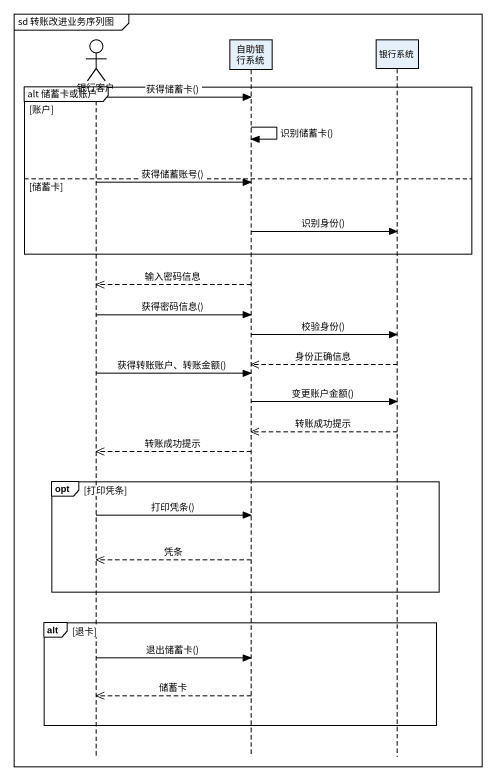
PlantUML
@startuml
mainframe sd 转账改进业务序列图
hide footbox
actor 银行客户
participant 自助银行系统
participant 银行系统

group alt 储蓄卡或账户 [账户]
  银行客户 -> 自助银行系统 : 获得储蓄卡()
  自助银行系统 -> 自助银行系统 : 识别储蓄卡()
else 储蓄卡
  银行客户 -> 自助银行系统 : 获得储蓄账号()
  自助银行系统 -> 银行系统 : 识别身份()
end
自助银行系统 -->> 银行客户 : 输入密码信息
银行客户 -> 自助银行系统 : 获得密码信息()
自助银行系统 -> 银行系统 : 校验身份()
银行系统 -->> 自助银行系统 : 身份正确信息
银行客户 -> 自助银行系统 : 获得转账账户、转账金额()
自助银行系统 -> 银行系统 : 变更账户金额()
银行系统 -->> 自助银行系统 : 转账成功提示
自助银行系统 -->> 银行客户 : 转账成功提示
opt 打印凭条
  银行客户 -> 自助银行系统 : 打印凭条()
  自助银行系统 -->> 银行客户 : 凭条
end
alt 退卡
  银行客户 -> 自助银行系统 : 退出储蓄卡()
  自助银行系统 -->> 银行客户 : 储蓄卡
end
@enduml
